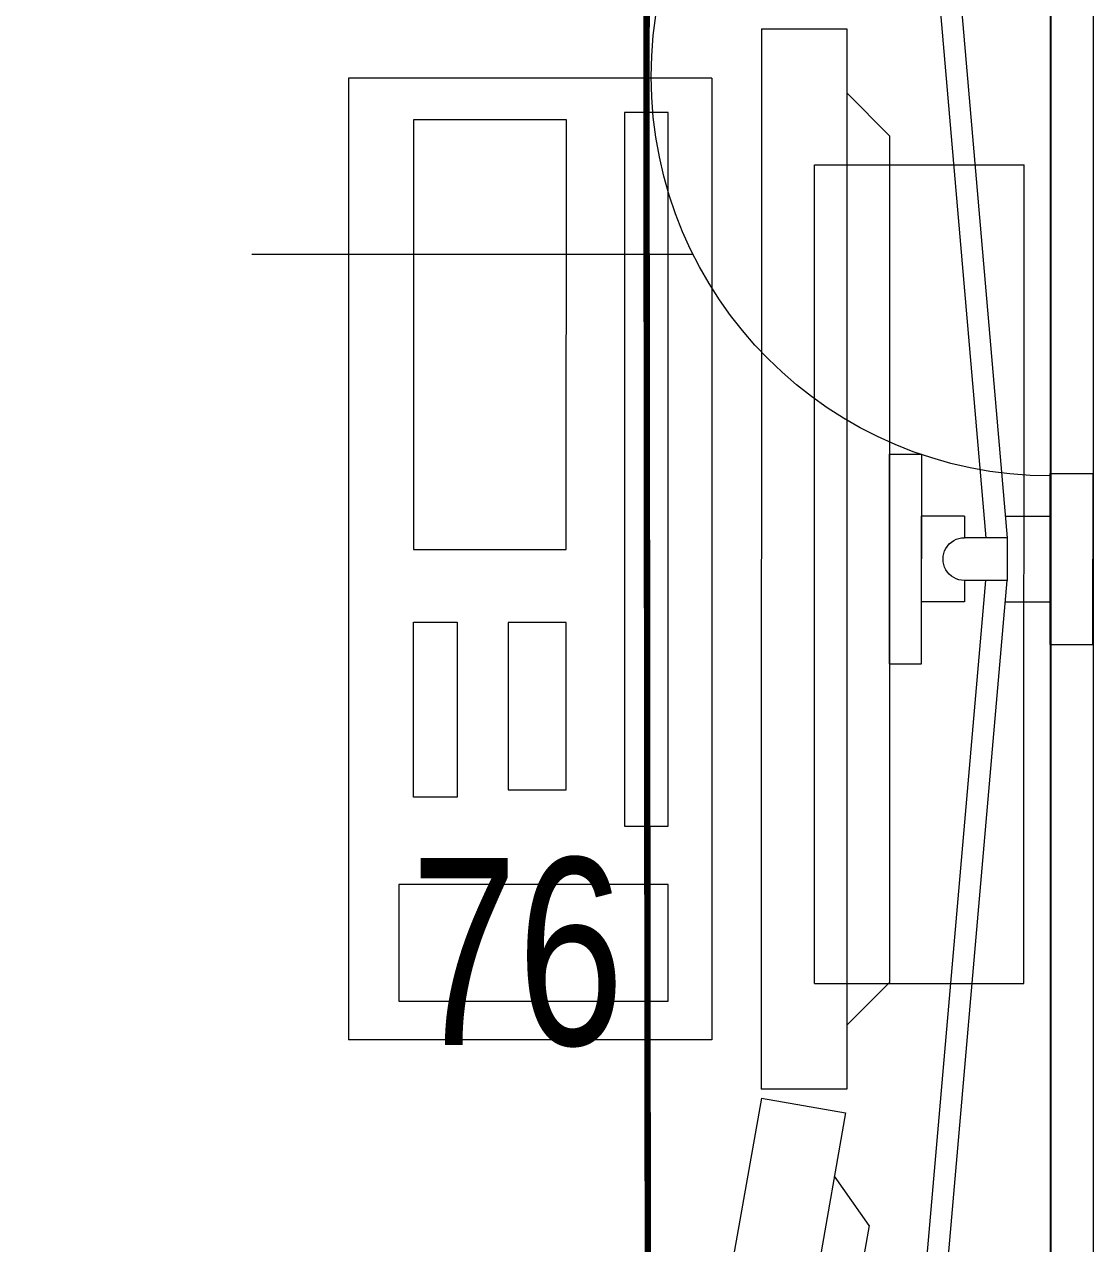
# Model space of a CAD drawing. Header units: metres. Extents: x 75097 to 220695, y -1557923 to -1361206.
# Drawn here: x 114533 to 115034, y -1436077 to -1435507 of the extents above; entities that cross this region are included whole.
import ezdxf

# ---------------------------------------------------------------- set-up
doc = ezdxf.new("R2010")
doc.units = ezdxf.units.M
doc.layers.get('0').update_dxf_attribs({"lineweight": 0})
doc.layers.add('A-100 - Copy$0$axes', color=8, linetype='Continuous')
doc.layers.add('A-100 - Copy$0$Medical Equipment and Furniture', color=8, linetype='Continuous', lineweight=0)
doc.layers.add('A-100 - Copy$0$Walls', color=8, linetype='Continuous', lineweight=0)
doc.layers.add('E-POWR', color=7, linetype='Continuous', lineweight=9, true_color=0x4e7e3e)
doc.layers.add('E-PW', color=7, linetype='Continuous', lineweight=9, true_color=0x4e7e3e)
doc.styles.add('A-100 - Copy$0$X3G_ENTITY_257CFD', font='swisscl.ttf', dxfattribs={"height": 200})

# ---------------------------------------------------------------- blocks, each defined once
blk = doc.blocks.new('GI-041_dwg_E-SKT2-3902840-GI-041')
at = {"layer": 'E-POWR'}
blk.add_line((0.1982, -0.00002), (-0.1982, -0.00002), dxfattribs=at)
at = {"layer": 'E-PW'}
for p, q in [((-0.08788, 0.17652), (-0.08788, 0.39435)), ((0.08779, 0.17657), (0.08779, 0.3944)), ((-0.14657, -0.00004), (0.14657, -0.00004))]:
    blk.add_line(p, q, dxfattribs=at)
blk.add_arc((0, 0), 0.19719, 0.0142, 180.0142, dxfattribs=at)
blk = doc.blocks.new('A-100 - Copy$0$ITVRWS1-P')
for p, q in [((0.04, 0), (-0.04, 0)), ((0.04, 0), (-0.04, 0)), ((-0.04, -0.02), (-0.04, 0)), ((0.04, -0.02), (0.04, 0)), ((0.04, -0.02), (-0.04, -0.02)), ((-0.02, -0.04085), (-0.02, -0.02)), ((0.02, -0.04085), (0.02, -0.02)), ((-0.19862, -0.13012), (-0.19862, -0.03212)), ((-0.19862, -0.03212), (0.18438, -0.03212)), ((0.18438, -0.13012), (0.18438, -0.03212)), ((-0.50662, -0.08298), (-0.01, -0.03998)), ((-0.01, -0.04), (-0.01, -0.06)), ((0.01, -0.04), (-0.01, -0.04)), ((0.01, -0.03998), (0.01, -0.06)), ((0.50662, -0.083), (0.01, -0.03998)), ((-0.50488, -0.09287), (-0.01, -0.05002)), ((0.50487, -0.09289), (0.01, -0.05002)), ((-0.02, -0.06), (-0.02, -0.08)), ((-0.01, -0.06), (-0.02, -0.06)), ((0.02, -0.06), (0.01, -0.06)), ((0.02, -0.06), (0.02, -0.08)), ((-0.049, -0.095), (-0.049, -0.08)), ((-0.049, -0.08), (0.049, -0.08)), ((-0.02, -0.08), (0.02, -0.08)), ((0.049, -0.095), (0.049, -0.08)), ((-0.19807, -0.095), (-0.21807, -0.115)), ((0.19806, -0.095), (-0.19807, -0.095)), ((-0.049, -0.095), (0.049, -0.095)), ((0.19806, -0.095), (0.21806, -0.115)), ((-0.31186, -0.10451), (-0.70197, -0.17329)), ((-0.31186, -0.10451), (-0.28869, -0.12074)), ((-0.25914, -0.11553), (-0.74774, -0.20167)), ((-0.2522, -0.15492), (-0.25914, -0.11553)), ((-0.24807, -0.11499), (-0.24807, -0.15499)), ((0.24806, -0.11501), (-0.24807, -0.11499)), ((0.24806, -0.15501), (0.24806, -0.11501)), ((-0.19862, -0.13012), (0.18438, -0.13012)), ((-0.2522, -0.15492), (-0.74079, -0.24106)), ((0.24806, -0.15501), (-0.24807, -0.15499)), ((-0.225, -0.17812), (-0.22501, -0.34812)), ((0.225, -0.17812), (-0.225, -0.17812)), ((0.225, -0.17812), (0.22499, -0.34812)), ((0.20888, -0.19855), (0.20888, -0.21899)), ((0.20888, -0.21899), (0.18392, -0.21898)), ((0.22499, -0.34812), (-0.22501, -0.34812))]:
    blk.add_line(p, q)
for points in [[(-0.15231, -0.19855), (-0.15231, -0.32454), (-0.20683, -0.32453), (-0.20682, -0.19855)], [(-0.02964, -0.24622), (-0.02964, -0.27346), (-0.10801, -0.27346), (-0.10801, -0.24622)], [(0.20547, -0.24623), (0.20547, -0.31773), (0.00443, -0.31773), (0.00443, -0.24622)], [(-0.02964, -0.31773), (-0.02964, -0.2973), (-0.11142, -0.2973), (-0.11142, -0.31773)]]:
    blk.add_lwpolyline(points, close=True)
blk.add_lwpolyline([(0.18392, -0.21898), (-0.12505, -0.21898), (-0.12505, -0.19855), (0.20888, -0.19855)])
blk.add_arc((0, -0.06), 0.01, 179.9988, 359.9988)
blk = doc.blocks.new('A-100 - Copy')
at = {"layer": 'A-100 - Copy$0$axes'}
blk.add_line((115013.28, -1477297.37, 0), (115013.28, -1366771.86, 0), dxfattribs=at)
at = {"layer": 'A-100 - Copy$0$Walls'}
blk.add_line((115033.81, -1438347.69, 0.8), (115032.9, -1433902.69, 2.36), dxfattribs=at)
at = {"layer": 'A-100 - Copy$0$Medical Equipment and Furniture', "xscale": -1000, "yscale": 1000, "zscale": 1000, "rotation": 269.9907230675672}
blk.add_blockref('A-100 - Copy$0$ITVRWS1-P', (115032.9, -1435756.65, 2.36), dxfattribs=at)
at = {"layer": 'A-100 - Copy$0$Medical Equipment and Furniture', "insert": (114763.8, -1435985.2, 0), "char_height": 87.473, "attachment_point": 8, "style": 'A-100 - Copy$0$X3G_ENTITY_257CFD'}
blk.add_mtext('76', dxfattribs=at)

msp = doc.modelspace()

# ---------------------------------------------------------------- linework, layer by layer
at = {"layer": 'E-POWR', "const_width": 3}
msp.add_lwpolyline([(109614.93, -1436993.45), (109614.93, -1438163.08), (114826.39, -1438163.08), (114826.39, -1437454.82), (114824.17, -1435547.74), (114826.39, -1434391.8)], dxfattribs=at)

# ---------------------------------------------------------------- block references
at = {"layer": 'E-POWR', "color": 85, "extrusion": (0, 0, -1), "xscale": 947.6469886575187, "yscale": 947.6469886575187, "zscale": -947.6469886575187, "rotation": 269.9927750024303}
msp.add_blockref('GI-041_dwg_E-SKT2-3902840-GI-041', (-115013.27, -1435530.89, 0), dxfattribs=at)

# ---------------------------------------------------------------- next in the draw order: block references
msp.add_blockref('A-100 - Copy', (0, 0))

doc.saveas('drawing.dxf')
